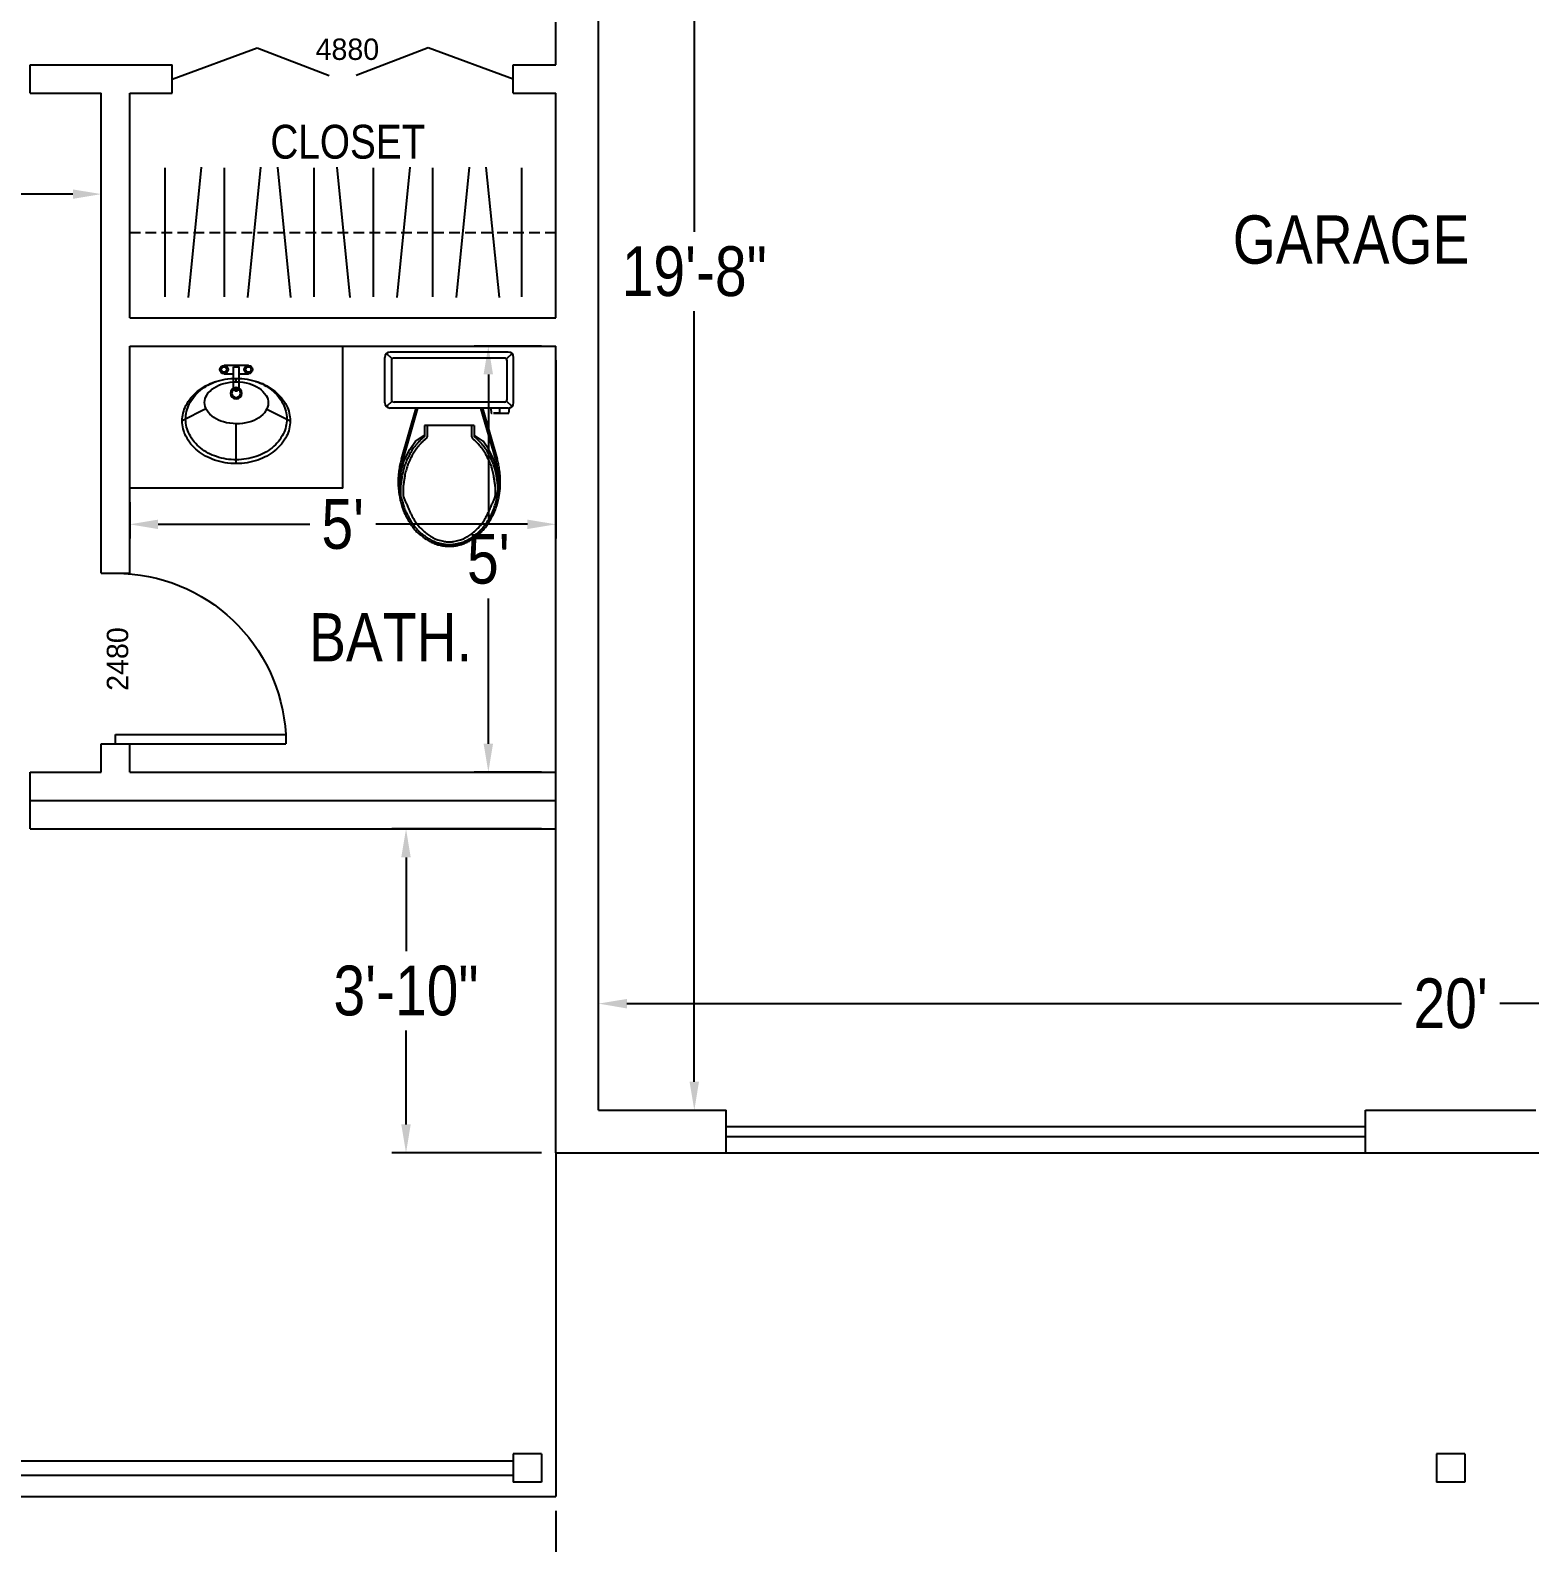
# Model space of a CAD drawing. Header units: inches. Extents: x -1842 to 12195, y -2228 to 2193.
# Drawn here: x 4964 to 5175.1, y 593.4 to 806.4 of the extents above; entities that cross this region are included whole.
import ezdxf
from ezdxf.enums import TextEntityAlignment as Align

# ---------------------------------------------------------------- set-up
doc = ezdxf.new("R2010")
doc.units = ezdxf.units.IN
doc.header["$LTSCALE"] = 6
doc.header["$MEASUREMENT"] = 0
doc.linetypes.add('HIDDEN', pattern=[0.375, 0.25, -0.125])
for name, color, linetype in [('BUILT-INS', 13, 'Continuous'), ('CABS', 23, 'Continuous'), ('Title Block', 7, 'Continuous'), ('TITLES', 3, 'Continuous'), ('TXT', 4, 'Continuous'), ('windows', 4, 'Continuous')]:
    doc.layers.add(name, color=color, linetype=linetype)
doc.styles.add('ARCHSTYLSHX', font='ARCHSTYL.SHX')
doc.styles.add('HS-DESIGN-TTLB', font='GOTHIC.TTF')
doc.styles.get("Standard").update_dxf_attribs({"font": 'ARIALN.TTF'})
doc.dimstyles.get("Standard").update_dxf_attribs({"dimtxt": 7, "dimasz": 4, "dimexe": 2, "dimexo": 2, "dimgap": 2, "dimtad": 0, "dimtih": 1, "dimtoh": 1, "dimdec": 0, "dimzin": 0, "dimdsep": 46, "dimlunit": 4, "dimtxsty": 'Standard', "dimcen": 0.09, "dimclrd": 3, "dimclre": 3, "dimclrt": 3, "dimadec": 0, "dimazin": 0, "dimtfac": 1, "dimtdec": 0, "dimtofl": 0, "dimtmove": 0, "dimatfit": 3, "dimfxl": 1, "dimtolj": 1, "dimtzin": 0, "dimarcsym": 0})
doc.dimstyles.new('STANDARD$0', dxfattribs={"dimtxt": 6, "dimasz": 3, "dimexe": 4, "dimexo": 24, "dimgap": 0.5, "dimtad": 1, "dimdec": 1, "dimzin": 3, "dimdsep": 46, "dimlunit": 4, "dimtxsty": 'ARCHSTYLSHX', "dimblk1": 'OBLIQUE', "dimblk2": 'OBLIQUE', "dimsah": 1, "dimcen": 0.0625, "dimdle": 4, "dimadec": 0, "dimazin": 0, "dimtfac": 1, "dimtdec": 1, "dimtofl": 0, "dimtmove": 0, "dimatfit": 3, "dimldrblk": 'OBLIQUE', "dimfxl": 1, "dimfrac": 2, "dimtolj": 1, "dimtzin": 0, "dimlwd": 9, "dimlwe": 13, "dimarcsym": 0})

# ---------------------------------------------------------------- blocks, each defined once
blk = doc.blocks.new('P0470039')
at = {"linetype": 'Continuous'}
for p, q in [((0, -0.61339), (0, 0)), ((-5.396179, -5.394092), (-9.5, -7.5)), ((5.322319, -5.35619), (9.5, -7.5)), ((0, -15), (0, -7.994521))]:
    blk.add_line(p, q, dxfattribs=at)
for points in [[(9.5, -7.5, 0.118506), (8.852327, -4.805722, 0.104654), (6.80398, -2.274646, 0.089615), (3.801003, -0.621924, 0.08127), (0, 0, 0.08127), (-3.801003, -0.621924, 0.089615), (-6.80398, -2.274646, 0.104654), (-8.852327, -4.805722, 0.118506), (-9.5, -7.5, 0.118506), (-8.852327, -10.194278, 0.104654), (-6.80398, -12.725354, 0.089615), (-3.801003, -14.378076, 0.08127), (0, -15, 0.08127), (3.801003, -14.378076, 0.089615), (6.80398, -12.725354, 0.104654), (8.852327, -10.194278, 0.118506)], [(0, -7.994521, 0.066698), (2.228047, -7.675818, 0.0792), (3.951416, -6.878456, 0.107151), (5.1993, -5.580919, 0.14125), (5.56895, -4.25438, 0.14125), (5.175802, -2.934614, 0.107151), (3.905073, -1.659441, 0.0792), (2.167817, -0.892807, 0.066698), (-0.065538, -0.613719, 0.066698), (-2.293584, -0.932422, 0.0792), (-4.016953, -1.729784, 0.107151), (-5.264838, -3.027321, 0.14125), (-5.634488, -4.35386, 0.14125), (-5.24134, -5.673626, 0.107151), (-3.970611, -6.948799, 0.0792), (-2.233355, -7.715433, 0.066698)]]:
    blk.add_lwpolyline(points, format="xyb", close=True, dxfattribs=at)
for radius in [1, 0.75]:
    blk.add_circle((0, -2.625), radius, dxfattribs=at)
for centre, radius, start, end in [((-1.589253, -7.913284), 7.496208, 128.679582, 152.608443), ((-0.632896, -9.107886), 9.026467, 108.265523, 128.679582), ((0.618746, -9.112425), 9.026467, 50.904831, 71.31889), ((1.583743, -7.924791), 7.496208, 26.975969, 50.904831), ((-3.065811, -7.148185), 5.833199, 152.608443, 179.792206), ((3.065811, -7.170423), 5.833199, 359.792206, 26.975969), ((-3.065811, -7.148185), 5.833199, 179.792206, 206.975969), ((3.065811, -7.170423), 5.833199, 332.608443, 359.792206), ((-1.583743, -6.393816), 7.496208, 206.975969, 230.904831), ((1.589253, -6.405324), 7.496208, 308.679582, 332.608443), ((-0.618746, -5.206183), 9.026467, 230.904831, 251.31889), ((0.632896, -5.210722), 9.026467, 288.265523, 308.679582), ((0.013869, -3.335173), 11.001532, 251.31889, 269.792206), ((0.013869, -3.335173), 11.001532, 269.792206, 288.265523)]:
    blk.add_arc(centre, radius, start, end, dxfattribs=at)
for tag, flags, p in [('ASCATNO', 1, (0, -2.25)), ('ASNAME', 1, (0, -3)), ('ASID', 3, (0, -1.5)), ('ASCOLOR', 1, (0, -3.75))]:
    blk.add_attdef(tag, text='', height=0.5, dxfattribs=dict(flags=flags)).set_placement(p, align=Align.CENTER)
blk = doc.blocks.new('door')
at = {"layer": 'windows'}
for p, q in [((9950.29, 7178.88), (9948.56, 7178.88)), ((9948.56, 7178.88), (9948.56, 7146.97)), ((9950.29, 7178.88), (9948.56, 7178.88)), ((9950.29, 7178.88), (9950.29, 7146.97)), ((9948.56, 7146.97), (9950.29, 7146.97))]:
    blk.add_line(p, q, dxfattribs=at)
blk.add_arc((9950.29, 7178.88), 31.9, 180, 266.8995, dxfattribs=at)
blk = doc.blocks.new('*D68')
at = {"layer": 'Defpoints', "color": 0, "transparency": 16777216}
for p in [(5028.46, 761.88), (5037.96, 761.88), (5037.96, 701.88)]:
    blk.add_point(p, dxfattribs=at)
at = {"layer": 'Title Block', "color": 3, "lineweight": -2, "transparency": 16777216}
for p, q in [((5035.96, 761.88), (5026.46, 761.88)), ((5028.46, 757.88), (5028.46, 737.44)), ((5028.46, 705.88), (5028.46, 726.32)), ((5035.96, 701.88), (5026.46, 701.88))]:
    blk.add_line(p, q, dxfattribs=at)
at = {"layer": 'Title Block', "color": 3, "transparency": 16777216}
for points in [[(5027.79, 757.88), (5029.12, 757.88), (5028.46, 761.88)], [(5027.79, 705.88), (5029.12, 705.88), (5028.46, 701.88)]]:
    blk.add_solid(points, dxfattribs=at)
at = {"layer": 'Title Block', "color": 3, "transparency": 16777216, "insert": (5028.46, 731.88), "char_height": 7, "attachment_point": 5}
blk.add_mtext("\\A1;5'", dxfattribs=at)
blk = doc.blocks.new('*D69')
at = {"layer": 'Defpoints', "color": 0, "transparency": 16777216}
for p in [(5037.96, 761.88), (4977.96, 741.88), (5037.96, 736.78)]:
    blk.add_point(p, dxfattribs=at)
at = {"layer": 'Title Block', "color": 3, "lineweight": -2, "transparency": 16777216}
for p, q in [((5037.96, 759.88), (5037.96, 734.78)), ((4977.96, 739.88), (4977.96, 734.78)), ((4981.96, 736.78), (5003.32, 736.78)), ((5033.96, 736.78), (5012.6, 736.78))]:
    blk.add_line(p, q, dxfattribs=at)
at = {"layer": 'Title Block', "color": 3, "transparency": 16777216}
for points in [[(4981.96, 737.44), (4981.96, 736.11), (4977.96, 736.78)], [(5033.96, 737.44), (5033.96, 736.11), (5037.96, 736.78)]]:
    blk.add_solid(points, dxfattribs=at)
at = {"layer": 'Title Block', "color": 3, "transparency": 16777216, "insert": (5007.96, 736.78), "char_height": 7, "attachment_point": 5}
blk.add_mtext("\\A1;5'", dxfattribs=at)
blk = doc.blocks.new('*D71')
at = {"layer": 'Defpoints', "color": 0, "transparency": 16777216}
for p in [(4973.96, 783.28), (4909.16, 776.88), (4973.96, 776.88)]:
    blk.add_point(p, dxfattribs=at)
at = {"layer": 'Title Block', "color": 3, "lineweight": -2, "transparency": 16777216}
for p, q in [((4909.16, 778.88), (4909.16, 785.28)), ((4973.96, 778.88), (4973.96, 785.28)), ((4913.16, 783.28), (4931.92, 783.28)), ((4969.96, 783.28), (4951.19, 783.28))]:
    blk.add_line(p, q, dxfattribs=at)
at = {"layer": 'Title Block', "color": 3, "transparency": 16777216}
for points in [[(4913.16, 783.94), (4913.16, 782.61), (4909.16, 783.28)], [(4969.96, 783.94), (4969.96, 782.61), (4973.96, 783.28)]]:
    blk.add_solid(points, dxfattribs=at)
at = {"layer": 'Title Block', "color": 3, "transparency": 16777216, "insert": (4941.56, 783.28), "char_height": 7, "attachment_point": 5}
blk.add_mtext('\\A1;5\'-5"', dxfattribs=at)
blk = doc.blocks.new('*D76')
at = {"layer": 'Defpoints', "color": 0, "transparency": 16777216}
for p in [(5043.96, 890.48), (5043.96, 654.28), (5057.46, 654.28)]:
    blk.add_point(p, dxfattribs=at)
at = {"layer": 'Title Block', "color": 3, "lineweight": -2, "transparency": 16777216}
for p, q in [((5045.96, 890.48), (5059.46, 890.48)), ((5057.46, 886.48), (5057.46, 777.95)), ((5057.46, 658.28), (5057.46, 766.8)), ((5045.96, 654.28), (5059.46, 654.28))]:
    blk.add_line(p, q, dxfattribs=at)
at = {"layer": 'Title Block', "color": 3, "transparency": 16777216}
for points in [[(5056.79, 886.48), (5058.12, 886.48), (5057.46, 890.48)], [(5056.79, 658.28), (5058.12, 658.28), (5057.46, 654.28)]]:
    blk.add_solid(points, dxfattribs=at)
at = {"layer": 'Title Block', "color": 3, "transparency": 16777216, "insert": (5057.46, 772.38), "char_height": 7, "attachment_point": 5}
blk.add_mtext('\\A1;19\'-8"', dxfattribs=at)
blk = doc.blocks.new('*D77')
at = {"layer": 'Defpoints', "color": 0, "transparency": 16777216}
for p in [(5043.96, 669.28), (5043.96, 654.28), (5283.96, 654.28)]:
    blk.add_point(p, dxfattribs=at)
at = {"layer": 'Title Block', "color": 3, "lineweight": -2, "transparency": 16777216}
for p, q in [((5043.96, 656.28), (5043.96, 671.28)), ((5283.96, 656.28), (5283.96, 671.28)), ((5047.96, 669.28), (5157.04, 669.28)), ((5279.96, 669.28), (5170.88, 669.28))]:
    blk.add_line(p, q, dxfattribs=at)
at = {"layer": 'Title Block', "color": 3, "transparency": 16777216}
for points in [[(5047.96, 669.94), (5047.96, 668.61), (5043.96, 669.28)], [(5279.96, 669.94), (5279.96, 668.61), (5283.96, 669.28)]]:
    blk.add_solid(points, dxfattribs=at)
at = {"layer": 'Title Block', "color": 3, "transparency": 16777216, "insert": (5163.96, 669.28), "char_height": 7, "attachment_point": 5}
blk.add_mtext("\\A1;20'", dxfattribs=at)
blk = doc.blocks.new('*D85')
at = {"layer": 'Defpoints', "color": 0, "transparency": 16777216}
for p in [(4637.16, 599.88), (5037.96, 599.88), (5037.96, 575.78)]:
    blk.add_point(p, dxfattribs=at)
at = {"layer": 'Title Block', "color": 3, "lineweight": -2, "transparency": 16777216}
for p, q in [((4637.16, 597.88), (4637.16, 573.78)), ((5037.96, 597.88), (5037.96, 573.78)), ((4641.16, 575.78), (4825.69, 575.78)), ((5033.96, 575.78), (4849.42, 575.78))]:
    blk.add_line(p, q, dxfattribs=at)
at = {"layer": 'Title Block', "color": 3, "transparency": 16777216}
for points in [[(4641.16, 576.44), (4641.16, 575.11), (4637.16, 575.78)], [(5033.96, 576.44), (5033.96, 575.11), (5037.96, 575.78)]]:
    blk.add_solid(points, dxfattribs=at)
at = {"layer": 'Title Block', "color": 3, "transparency": 16777216, "insert": (4837.56, 575.78), "char_height": 7, "attachment_point": 5}
blk.add_mtext('\\A1;33\'-5"', dxfattribs=at)
blk = doc.blocks.new('*D122')
at = {"color": 3, "lineweight": -2, "transparency": 16777216}
for p, q in [((5035.96, 693.88), (5014.87, 693.88)), ((5016.87, 689.88), (5016.87, 676.65)), ((5016.87, 652.28), (5016.87, 665.5)), ((5035.96, 648.28), (5014.87, 648.28))]:
    blk.add_line(p, q, dxfattribs=at)
at = {"color": 3, "transparency": 16777216}
for points in [[(5016.2, 689.88), (5017.53, 689.88), (5016.87, 693.88)], [(5016.2, 652.28), (5017.53, 652.28), (5016.87, 648.28)]]:
    blk.add_solid(points, dxfattribs=at)
at = {"layer": 'Defpoints', "color": 0, "transparency": 16777216}
for p in [(5037.96, 693.88), (5016.87, 648.28), (5037.96, 648.28)]:
    blk.add_point(p, dxfattribs=at)
at = {"color": 3, "transparency": 16777216, "insert": (5016.87, 671.08), "char_height": 7, "attachment_point": 5}
blk.add_mtext('\\A1;3\'-10"', dxfattribs=at)
blk = doc.blocks.new('*D165')
at = {"layer": 'Defpoints', "color": 0, "transparency": 16777216}
for p in [(5289.96, 648.28), (5037.96, 599.88), (5289.96, 575.78)]:
    blk.add_point(p, dxfattribs=at)
at = {"layer": 'Title Block', "color": 3, "lineweight": -2, "transparency": 16777216}
for p, q in [((5289.96, 646.28), (5289.96, 573.78)), ((5037.96, 597.88), (5037.96, 573.78)), ((5041.96, 575.78), (5157.04, 575.78)), ((5285.96, 575.78), (5170.88, 575.78))]:
    blk.add_line(p, q, dxfattribs=at)
at = {"layer": 'Title Block', "color": 3, "transparency": 16777216}
for points in [[(5041.96, 576.44), (5041.96, 575.11), (5037.96, 575.78)], [(5285.96, 576.44), (5285.96, 575.11), (5289.96, 575.78)]]:
    blk.add_solid(points, dxfattribs=at)
at = {"layer": 'Title Block', "color": 3, "transparency": 16777216, "insert": (5163.96, 575.78), "char_height": 7, "attachment_point": 5}
blk.add_mtext("\\A1;21'", dxfattribs=at)

msp = doc.modelspace()

# ---------------------------------------------------------------- hatches: boundary and pattern name
at = {"layer": 'Title Block'}
h = msp.add_hatch(dxfattribs=at)
h.set_pattern_fill('ANSI31', color=256, scale=60)
h.paths.add_polyline_path([(5077.5534451, 438.680336), (5133.4997884, 438.680336), (5133.4997884, 472.6600852), (5077.5534451, 472.6600852)], flags=9)
h.paths.add_polyline_path([(5095.1319429, 414.4282085), (5145.2841749, 414.4282085), (5145.2841749, 428.5864374), (5095.1319429, 428.5864374)], flags=9)
h.paths.add_polyline_path([(5110.2221478, 508.1525562), (5134.4210288, 508.1525562), (5134.4210288, 518.0633164), (5110.2221478, 518.0633164)], flags=9)
h.paths.add_polyline_path([(5035.9555017, 508.1525562), (5060.1543827, 508.1525562), (5060.1543827, 518.0633164), (5035.9555017, 518.0633164)], flags=9)
h.paths.add_polyline_path([(5072.0740778, 597.2037854), (5104.0414286, 597.2037854), (5104.0414286, 611.3620142), (5072.0740778, 611.3620142)], flags=9)
h.paths.add_polyline_path([(5191.2097709, 609.7948767), (5191.2097709, 633.9937577), (5181.2990107, 633.9937577), (5181.2990107, 609.7948767)], flags=9)
h.paths.add_polyline_path([(5291.1739766, 597.2037854), (5341.3262086, 597.2037854), (5341.3262086, 611.3620142), (5291.1739766, 611.3620142)], flags=9)
h.paths.add_polyline_path([(5292.9257522, 519.0769031), (5319.2659958, 519.0769031), (5319.2659958, 533.2351319), (5292.9257522, 533.2351319)], flags=9)
h.paths.add_polyline_path([(5292.9257522, 440.1800956), (5319.2659958, 440.1800956), (5319.2659958, 454.3383245), (5292.9257522, 454.3383245)], flags=9)

# ---------------------------------------------------------------- linework, layer by layer
at = {"layer": 'BUILT-INS', "linetype": 'HIDDEN'}
msp.add_line((4977.9570105, 777.8778393), (5037.9570105, 777.8778393), dxfattribs=at)
at = {"layer": 'CABS'}
for p, q in [((4982.9516104, 768.7903398), (4982.9516104, 786.9653388)), ((4986.253772, 768.6985487), (4988.0883083, 787.05713)), ((4991.2987352, 768.7903398), (4991.2987352, 786.9653388)), ((4994.6008968, 768.6985487), (4996.435433, 787.05713)), ((5000.654849, 768.6985487), (4998.8203127, 787.05713)), ((5003.9570105, 768.7903398), (5003.9570105, 786.9653388)), ((5009.0019737, 768.6985487), (5007.1674375, 787.05713)), ((5012.3041353, 768.7903398), (5012.3041353, 786.9653388)), ((5015.6062969, 768.6985487), (5017.4408331, 787.05713)), ((5020.6512601, 768.7903398), (5020.6512601, 786.9653388)), ((5023.9534217, 768.6985487), (5025.7879579, 787.05713)), ((5030.0073738, 768.6985487), (5028.1728376, 787.05713)), ((5033.1674375, 768.7903398), (5033.1674375, 786.9653388)), ((5007.9570105, 741.8778393), (5007.9570105, 761.8778393)), ((5014.9105955, 760.0805043), (5014.1141805, 760.8144193)), ((5031.2695105, 761.0340893), (5014.6445105, 761.0340893)), ((5031.7998405, 760.8144193), (5031.0034255, 760.0805043)), ((4994.6727361, 759.1605789), (4991.241285, 759.1605789)), ((4994.6727361, 759.1605789), (4991.241285, 759.1605789)), ((4992.5574105, 755.9568213), (4992.5574105, 758.936552)), ((4992.5574105, 758.936552), (4993.3566105, 758.936552)), ((4992.5574105, 755.9568213), (4992.5574105, 758.936552)), ((4992.5574105, 755.9568213), (4992.5574105, 758.936552)), ((4992.5574105, 755.9568213), (4992.5574105, 758.936552)), ((4992.5574105, 758.936552), (4993.3566105, 758.936552)), ((4992.5574105, 755.9568213), (4992.5574105, 758.936552)), ((4992.5574105, 755.9568213), (4992.5574105, 758.936552)), ((4993.3566105, 755.9568213), (4993.3566105, 758.936552)), ((4993.3566105, 755.9568213), (4993.3566105, 758.936552)), ((4993.3566105, 755.9568213), (4993.3566105, 758.936552)), ((4993.3566105, 755.9568213), (4993.3566105, 758.936552)), ((4993.3566105, 755.9568213), (4993.3566105, 758.936552)), ((4993.3566105, 755.9568213), (4993.3566105, 758.936552)), ((5013.8945105, 753.8989483), (5013.8945105, 760.2840893)), ((5014.8007605, 759.8153393), (5014.8007605, 754.3676983)), ((5030.7382605, 760.1903393), (5015.1757605, 760.1903393)), ((5031.1132605, 754.3676983), (5031.1132605, 759.8153393)), ((5032.0195105, 753.8989483), (5032.0195105, 760.2840893)), ((4991.241285, 757.9929043), (4992.5574105, 757.9929043)), ((4991.241285, 757.9929043), (4992.5574105, 757.9929043)), ((4993.3566105, 757.9929043), (4994.6727361, 757.9929043)), ((4993.3566105, 757.9929043), (4994.6727361, 757.9929043)), ((5014.9105955, 754.1025333), (5014.1141805, 753.3686183)), ((5030.7382605, 753.9926983), (5015.1757605, 753.9926983)), ((5031.7998405, 753.3686183), (5031.0034255, 754.1025333)), ((5031.2695105, 753.1489483), (5014.6445105, 753.1489483)), ((5016.2187235, 745.9627293), (5018.2912685, 753.1489483)), ((5016.4589335, 745.8934493), (5018.5514585, 753.1489483)), ((5027.3625625, 753.1489483), (5029.4550875, 745.8934493)), ((5027.6227525, 753.1489483), (5029.6952975, 745.9627293)), ((5028.9065495, 752.4463423), (5028.8520945, 753.1489483)), ((5030.0330975, 753.1489483), (5030.0083655, 752.4451363)), ((5030.0329985, 753.1489483), (5030.0083655, 752.4475483)), ((5030.0562015, 752.4474913), (5031.2447625, 752.4474913)), ((5030.0562015, 752.4451923), (5031.2447625, 752.4451923)), ((5031.3683325, 753.1489483), (5031.3139765, 752.4473613)), ((5031.3685285, 753.1489483), (5031.3139765, 752.4453223)), ((5031.3426455, 752.4456363), (5031.3426455, 752.4470483)), ((5026.4570105, 750.6903393), (5019.4570105, 750.6903393)), ((5019.4570105, 750.6903393), (5019.4570105, 749.1369493)), ((5019.4570105, 750.6903393), (5019.4570105, 749.1369493)), ((5019.4570105, 750.6903393), (5019.4570105, 749.1369493)), ((5019.8320105, 750.6903393), (5019.8320105, 749.1369493)), ((5026.0820105, 750.6903393), (5026.0820105, 749.1369493)), ((5026.4570105, 750.6903393), (5026.4570105, 749.1369493)), ((5017.3945105, 747.3153393), (5018.2070105, 748.5028393)), ((5018.2070105, 748.4715893), (5019.4570105, 749.3215893)), ((5019.8320105, 749.1369493), (5019.6885805, 748.8419893)), ((5019.8320105, 749.1369493), (5019.6885805, 748.8419893)), ((5026.0820105, 749.1369493), (5026.2254405, 748.8419893)), ((5027.7070105, 748.4715893), (5026.4570105, 749.3215893)), ((5028.5195105, 747.3153393), (5027.7070105, 748.5028393)), ((5016.0790325, 743.9105693), (5016.5820105, 745.6903393)), ((5016.5820105, 745.6903393), (5017.3945105, 747.3153393)), ((5029.3320105, 745.6903393), (5028.5195105, 747.3153393)), ((5029.8349885, 743.9105693), (5029.3320105, 745.6903393)), ((5007.9570105, 741.8778393), (4977.9570105, 741.8778393))]:
    msp.add_line(p, q, dxfattribs=at)
for centre, radius in [((4991.241285, 758.5767416), 0.5838373), ((4991.241285, 758.5767416), 0.5838373), ((4991.241285, 758.5767416), 0.3925094), ((4991.241285, 758.5767416), 0.3925094), ((4994.6727361, 758.5767416), 0.5838373), ((4994.6727361, 758.5767416), 0.5838373), ((4994.6727361, 758.5767416), 0.3925094), ((4994.6727361, 758.5767416), 0.3925094)]:
    msp.add_circle(centre, radius, dxfattribs=at)
for centre, radius, start, end in [((5014.6445105, 760.2840893), 0.75, 90, 180), ((5031.2695105, 760.2840893), 0.75, 0, 90), ((5015.1757605, 759.8153393), 0.375, 90, 180), ((5030.7382605, 759.8153393), 0.375, 0, 90), ((4992.9570105, 755.9568213), 0.3996, 180, 0), ((4992.9570105, 755.9568213), 0.3996, 180, 0), ((4992.9570105, 755.9568213), 0.3996, 180, 0), ((4992.9570105, 755.9568213), 0.3996, 180, 0), ((4992.9570105, 755.9568213), 0.3996, 180, 0), ((4992.9570105, 755.9568213), 0.3996, 180, 0), ((5015.1757605, 754.3676983), 0.375, 180, 270), ((5030.7382605, 754.3676983), 0.375, 270, 0), ((5014.6445105, 753.8989483), 0.75, 180, 270), ((5028.9182352, 752.4463425), 0.0005896, 118.975202645, 180.016097218), ((5028.9182352, 752.4463422), 0.0005896, 179.983902782, 241.024797355), ((5028.9190613, 752.4448495), 0.002296, 90.618644356, 118.961864588), ((5028.9190613, 752.4478352), 0.002296, 241.038135457, 269.38135569), ((5029.0682136, 738.5613936), 13.8865531, 90.254780828, 90.615514758), ((5029.0683724, 766.3312906), 13.8865543, 269.383829924, 269.744563854), ((5029.1730449, 751.0869472), 1.3615875, 90.144896402, 90.253758375), ((5029.1730449, 753.8057365), 1.3615875, 269.746241625, 269.855103598), ((5029.595607, 583.5513733), 168.8976943, 90.102116674, 90.14451555), ((5029.5942557, 921.3413109), 168.8976914, 269.855942873, 269.898341749), ((5029.4410047, 670.2054634), 82.2434663, 90.041270998, 90.102004523), ((5029.4410047, 834.6872213), 82.2434663, 269.897995477, 269.958729002), ((5029.4790469, 616.8287389), 135.6202043, 89.993429451, 90.041099538), ((5029.4802488, 888.0639453), 135.6202047, 269.958392683, 270.006062771), ((5029.4798241, 611.4476932), 141.0012499, 89.947242661, 89.993996017), ((5029.4785986, 893.444991), 141.0012505, 270.00650196, 270.053255316), ((5029.6085345, 751.2321558), 1.216728, 89.883449154, 89.947162059), ((5029.6085345, 753.6605289), 1.216728, 270.052837902, 270.116550808), ((4976.9642904, -25061.1634227), 25813.6659903, 89.88268737112, 89.88314573763), ((4976.9642904, 26566.0561074), 25813.6659903, 270.11685426237, 270.11731262888), ((5029.7837907, 735.9586585), 16.4898353, 89.72100564, 89.882808918), ((5029.7837907, 768.9340262), 16.4898353, 270.117191083, 270.27899436), ((5029.427485, 662.8052698), 89.6440918, 89.651504352, 89.720946835), ((5029.427485, 842.0874149), 89.6440918, 270.279053166, 270.348495649), ((5030.0581065, 765.937941), 13.4905078, 269.63740408, 269.7022629), ((5030.0572231, 738.9547432), 13.4905027, 90.293985291, 90.358844112), ((5030.000825, 754.9582725), 2.5106899, 269.707404204, 269.857748308), ((5030.0012061, 749.9344117), 2.5106914, 90.150948549, 90.301292653), ((5033.7503872, 2201.8218506), 1449.3791265, 269.8515285092, 269.8519868755), ((5033.6253872, -696.9291665), 1449.3788085, 90.1430717335, 90.1435301001), ((5030.0400136, 758.9076433), 6.460147, 269.853730029, 269.954341411), ((5030.0400136, 745.9850414), 6.460147, 90.045658589, 90.146269971), ((5030.0530443, 775.3401975), 22.8927063, 269.954502341, 270.007902007), ((5030.0519713, 729.5524867), 22.892706, 89.989412589, 90.042812255), ((5031.2560409, 736.2733279), 16.1741674, 89.930403372, 90.039952895), ((5031.2560409, 768.6193558), 16.1741674, 269.960047106, 270.069596628), ((5031.2695105, 753.8989483), 0.75, 270, 0), ((5031.2691662, 746.961165), 5.4863222, 89.743735906, 89.931895226), ((5031.2688617, 757.9315192), 5.4863231, 270.071284844, 270.259444165), ((5026.7364067, -256.6590536), 1009.1167767, 89.7396399167, 89.7412441997), ((5026.772121, 1761.5517378), 1009.1166155, 270.2567280307, 270.2583323134), ((5031.0132455, 684.840144), 67.6078651, 89.731955462, 89.738372589), ((5031.0132455, 820.0525397), 67.6078651, 270.261627411, 270.268044539), ((5031.3284806, 752.219524), 0.2277477, 89.033159348, 89.735603406), ((5031.3284806, 752.6731597), 0.2277477, 270.264396613, 270.96684067), ((5031.2798851, 749.3343599), 3.1133211, 88.844913982, 89.034906767), ((5031.2795835, 755.5583243), 3.1133267, 270.970642161, 271.160634946), ((5027.9392955, 740.3944248), 12.2842384, 143.327424811, 146.582522922), ((5027.9392955, 740.3944248), 12.2842384, 143.327424811, 146.582522922), ((5025.8020868, 741.9858192), 9.6196189, 140.795087365, 143.327228598), ((5025.8020868, 741.9858192), 9.6196189, 140.795087365, 143.327228598), ((5020.5555632, 746.265592), 2.8489125, 136.142236184, 140.796076365), ((5020.5555632, 746.265592), 2.8489125, 136.142236184, 140.796076365), ((5025.7134685, 742.051977), 9.1340259, 140.795950255, 143.328091487), ((5051.539876, 716.4915697), 45.8200661, 135.730995499, 136.141232843), ((5051.539876, 716.4915697), 45.8200661, 135.730995499, 136.141232843), ((5020.7315998, 746.1156395), 2.7050004, 136.141504435, 140.795344616), ((5051.5398275, 716.4915742), 45.8200282, 135.320719859, 135.730957202), ((5051.5398275, 716.4915742), 45.8200282, 135.320719859, 135.730957202), ((5050.1519392, 717.8451924), 43.5066493, 135.731607881, 136.141845224), ((5020.9851202, 746.7062165), 2.8489362, 130.668331477, 135.322171658), ((5020.9851202, 746.7062165), 2.8489362, 130.668331477, 135.322171658), ((5050.1514998, 717.8450687), 43.506421, 135.320850019, 135.731087363), ((5025.3973273, 741.570527), 9.6196731, 128.135077319, 130.667218552), ((5025.3973273, 741.570527), 9.6196731, 128.135077319, 130.667218552), ((5021.1393579, 746.5340104), 2.7049534, 130.665854557, 135.319694738), ((5025.3290558, 741.6576366), 9.1339961, 128.135655583, 130.667796817), ((5020.5849653, 741.6576366), 9.1339961, 49.332203183, 51.864344417), ((5020.5166937, 741.570527), 9.6196731, 49.332781448, 51.864922681), ((5020.5166937, 741.570527), 9.6196731, 49.332781448, 51.864922681), ((5024.7746632, 746.5340104), 2.7049534, 44.680305262, 49.334145443), ((4995.7625213, 717.8450687), 43.506421, 44.268912638, 44.679149981), ((5024.9289009, 746.7062165), 2.8489362, 44.677828342, 49.331668523), ((5024.9289009, 746.7062165), 2.8489362, 44.677828342, 49.331668523), ((4995.7620819, 717.8451924), 43.5066493, 43.858154776, 44.268392119), ((4994.3741936, 716.4915742), 45.8200282, 44.269042798, 44.679280141), ((4994.3741936, 716.4915742), 45.8200282, 44.269042798, 44.679280141), ((5025.1824213, 746.1156395), 2.7050004, 39.204655384, 43.858495564), ((4994.374145, 716.4915697), 45.8200661, 43.858767157, 44.269004501), ((4994.374145, 716.4915697), 45.8200661, 43.858767157, 44.269004501), ((5020.2005526, 742.051977), 9.1340259, 36.671908513, 39.204049745), ((5025.3584578, 746.265592), 2.8489125, 39.203923635, 43.857763816), ((5025.3584578, 746.265592), 2.8489125, 39.203923635, 43.857763816), ((5020.1119342, 741.9858192), 9.6196189, 36.672771402, 39.204912635), ((5020.1119342, 741.9858192), 9.6196189, 36.672771402, 39.204912635), ((5017.9747256, 740.3944248), 12.2842384, 33.417477078, 36.672575189), ((5017.9747256, 740.3944248), 12.2842384, 33.417477078, 36.672575189), ((5030.4726382, 741.8518433), 14.8348734, 163.912227201, 166.593547337), ((5030.4022097, 741.8721534), 14.5115737, 163.912229712, 166.593549849), ((5028.3576765, 741.2189251), 12.2841918, 159.60309339, 162.858191502), ((5028.3576765, 741.2189251), 12.2841918, 159.60309339, 162.858191502), ((5020.4127747, 744.1731411), 3.8078214, 153.755000015, 159.603400113), ((5020.4127747, 744.1731411), 3.8078214, 153.755000015, 159.603400113), ((5059.1398551, 725.0794603), 46.9860034, 153.093340313, 153.755219318), ((5059.1398551, 725.0794603), 46.9860034, 153.093340313, 153.755219318), ((5020.6222547, 744.088754), 3.658408, 153.754664741, 159.603064839), ((5059.1387711, 725.0793108), 46.9851044, 152.4307005, 153.092579505), ((5059.1387711, 725.0793108), 46.9851044, 152.4307005, 153.092579505), ((5057.8295407, 725.7441075), 45.1422385, 153.093002826, 153.754881831), ((5020.8642515, 745.0627002), 3.8078569, 146.583105172, 152.43150527), ((5020.8642515, 745.0627002), 3.8078569, 146.583105172, 152.43150527), ((5057.829208, 725.7440987), 45.1419457, 152.430922713, 153.092801719), ((5021.0559929, 744.9434131), 3.6584187, 146.582603209, 152.431003307), ((5027.8535774, 740.458269), 11.8023534, 143.327501013, 146.582599125), ((5018.0604436, 740.458269), 11.8023534, 33.417400875, 36.672498987), ((5024.8580281, 744.9434131), 3.6584187, 27.568996693, 33.417396791), ((4988.0848131, 725.7440987), 45.1419457, 26.907198281, 27.569077287), ((5025.0497696, 745.0627002), 3.8078569, 27.56849473, 33.416894828), ((5025.0497696, 745.0627002), 3.8078569, 27.56849473, 33.416894828), ((4988.0844803, 725.7441075), 45.1422385, 26.245118169, 26.906997174), ((4986.77525, 725.0793108), 46.9851044, 26.907420495, 27.5692995), ((4986.77525, 725.0793108), 46.9851044, 26.907420495, 27.5692995), ((5025.2917664, 744.088754), 3.658408, 20.396935161, 26.245335259), ((4986.774166, 725.0794603), 46.9860034, 26.244780682, 26.906659687), ((4986.774166, 725.0794603), 46.9860034, 26.244780682, 26.906659687), ((5025.5012464, 744.1731411), 3.8078214, 20.396599887, 26.244999985), ((5025.5012464, 744.1731411), 3.8078214, 20.396599887, 26.244999985), ((5017.5563446, 741.2189251), 12.2841918, 17.141808498, 20.39690661), ((5017.5563446, 741.2189251), 12.2841918, 17.141808498, 20.39690661), ((5015.5118114, 741.8721534), 14.5115737, 13.406450151, 16.087770288), ((5015.4413828, 741.8518433), 14.8348734, 13.406452663, 16.087772799), ((5030.6042336, 742.7840969), 14.8347231, 177.318709179, 180.000029316), ((5020.2163572, 743.2705745), 4.4354617, 172.413987765, 177.318674319), ((5082.3749515, 734.992211), 67.1428947, 171.956012095, 172.413919356), ((5082.376216, 734.9922569), 67.1441403, 171.498294554, 171.956201815), ((5020.3565353, 744.2630326), 4.4353843, 166.593417195, 171.498103749), ((5030.5310239, 742.7841), 14.5115134, 177.318721942, 180.000042079), ((5020.3694336, 743.2599738), 4.3387864, 172.413944526, 177.318631079), ((5081.1728681, 735.1620042), 65.6791056, 171.955933057, 172.413840318), ((5081.1737473, 735.1621016), 65.6799626, 171.498217281, 171.956124541), ((5020.5065836, 744.2307953), 4.338737, 166.593471901, 171.498158454), ((5083.8722543, 732.8372924), 68.4164091, 170.912238379, 171.429045434), ((5083.8722543, 732.8372924), 68.4164091, 170.912238379, 171.429045434), ((5021.0856436, 742.88035), 4.8316509, 165.715341623, 170.912552849), ((5021.0856436, 742.88035), 4.8316509, 165.715341623, 170.912552849), ((5031.8913243, 740.1290858), 15.9820854, 162.858451395, 165.715300164), ((5031.8913243, 740.1290858), 15.9820854, 162.858451395, 165.715300164), ((5082.1935928, 733.0904076), 66.3441535, 170.912333123, 171.429140178), ((5021.3087573, 742.8291571), 4.6853631, 165.715367753, 170.912578979), ((5031.786939, 740.1612319), 15.4978613, 162.858293373, 165.715142143), ((5028.2556725, 741.2504532), 11.8024254, 159.60341516, 162.858513271), ((5017.6583486, 741.2504532), 11.8024254, 17.141486729, 20.39658484), ((5014.127082, 740.1612319), 15.4978613, 14.284857857, 17.141706627), ((5024.6052638, 742.8291571), 4.6853631, 9.087421021, 14.284632247), ((4963.7204282, 733.0904076), 66.3441535, 8.570859823, 9.087666878), ((5014.0226967, 740.1290858), 15.9820854, 14.284699836, 17.141548605), ((5014.0226967, 740.1290858), 15.9820854, 14.284699836, 17.141548605), ((5024.8283774, 742.88035), 4.8316509, 9.087447151, 14.284658377), ((5024.8283774, 742.88035), 4.8316509, 9.087447151, 14.284658377), ((4962.0417668, 732.8372924), 68.4164091, 8.570954566, 9.087761621), ((4962.0417668, 732.8372924), 68.4164091, 8.570954566, 9.087761621), ((5025.4074374, 744.2307953), 4.338737, 8.501841545, 13.406528099), ((4964.7402737, 735.1621016), 65.6799626, 8.043875459, 8.501782719), ((4964.741153, 735.1620042), 65.6791056, 7.586159682, 8.044066943), ((5025.5445875, 743.2599738), 4.3387864, 2.681368921, 7.586055474), ((5025.5574858, 744.2630326), 4.4353843, 8.501896251, 13.406582805), ((5015.3829971, 742.7841), 14.5115134, 359.999957921, 2.681278058), ((4963.5378051, 734.9922569), 67.1441403, 8.043798185, 8.501705445), ((4963.5390696, 734.992211), 67.1428947, 7.586080644, 8.043987905), ((5025.6976639, 743.2705745), 4.4354617, 2.681325681, 7.586012235), ((5015.3097874, 742.7840969), 14.8347231, 359.999970684, 2.681290821), ((5030.5483386, 742.7840808), 14.7788281, 179.999966793, 183.021341974), ((5020.2985515, 742.2430834), 4.5147736, 183.021338578, 188.489068533), ((5075.4393976, 750.4731713), 60.2664306, 188.489057428, 189.063847484), ((5028.2161035, 742.3665593), 12.20374, 178.0394, 185.5309), ((5032.0512821, 741.1903177), 15.9821006, 177.143073641, 179.999922411), ((5032.0512821, 741.1903177), 15.9821006, 177.143073641, 179.999922411), ((5020.9146166, 741.7460828), 4.8315762, 171.945855042, 177.143066268), ((5020.9146166, 741.7460828), 4.8315762, 171.945855042, 177.143066268), ((5083.8734107, 732.8373797), 68.4175396, 171.42926207, 171.946069125), ((5083.8734107, 732.8373797), 68.4175396, 171.42926207, 171.946069125), ((5031.9421401, 741.1903237), 15.4979585, 177.143093259, 179.999942028), ((5021.1429627, 741.7292449), 4.6853424, 171.945898238, 177.143109464), ((5082.1942093, 733.0903547), 66.344771, 171.429174379, 171.945981434), ((4963.7198117, 733.0903547), 66.344771, 8.054018566, 8.570825621), ((5024.7710584, 741.7292449), 4.6853424, 2.856890536, 8.054101762), ((5013.971881, 741.1903237), 15.4979585, 0.000057972, 2.856906741), ((4962.0406104, 732.8373797), 68.4175396, 8.053930875, 8.57073793), ((4962.0406104, 732.8373797), 68.4175396, 8.053930875, 8.57073793), ((4971.525853, 750.3056387), 58.9522159, 350.935992861, 351.510782915), ((5024.9994045, 741.7460828), 4.8315762, 2.856933732, 8.054144958), ((5024.9994045, 741.7460828), 4.8315762, 2.856933732, 8.054144958), ((5013.8646021, 741.1903926), 15.980236, 1.632935552, 2.856990947), ((5013.8646021, 741.1903926), 15.980236, 1.632935552, 2.856990947), ((5025.464082, 742.2548753), 4.4164722, 351.511021105, 356.978751059), ((5015.4378316, 742.7840771), 14.4566789, 356.978673308, 0.000048488), ((4970.4746235, 750.4731713), 60.2664306, 350.936152516, 351.510942572), ((5025.6154696, 742.2430834), 4.5147736, 351.510931467, 356.978661421), ((5015.3656824, 742.7840808), 14.7788281, 356.978658027, 0.000033207), ((5075.4399437, 750.4731222), 60.2669621, 189.063719574, 189.638509629), ((5020.474784, 741.1384789), 4.5147932, 189.638784904, 195.106514858), ((5019.5645939, 741.2127), 3.4954839, 180.36652386, 186.391963643), ((5017.3596321, 740.9656905), 1.2767297, 186.39211687, 196.369941371), ((5030.3839864, 743.8133753), 14.7786795, 195.106438193, 198.127813374), ((5023.9342056, 742.8969071), 8.1290734, 196.369682796, 198.442816963), ((5023.9341096, 742.8969099), 8.1289832, 198.443050005, 200.516184173), ((5017.5164971, 740.4953919), 1.2767545, 200.515988089, 208.836948325), ((5030.3163283, 743.7911907), 14.4574778, 195.697535732, 198.127702433), ((5019.6057392, 741.2132447), 3.1616407, 180.415098341, 186.64917461), ((5017.6258754, 740.9824489), 1.1683701, 186.649389852, 196.912906182), ((5023.366773, 742.7280665), 7.1687939, 196.912805674, 199.117250329), ((5023.3666439, 742.7280544), 7.168668, 199.117496902, 201.321941557), ((5017.7770649, 740.5463031), 1.168382, 201.321979939, 211.585496269), ((5019.4750232, 741.5902707), 3.1616032, 211.585018611, 217.819094879), ((5028.2556725, 743.1302255), 11.8024254, 197.141486729, 200.39658484), ((5017.6583486, 743.1302255), 11.8024254, 339.60341516, 342.858513271), ((5026.4389978, 741.5902707), 3.1616032, 322.180905121, 328.414981389), ((5018.3447705, 742.8918303), 11.5669268, 338.506558204, 341.872328664), ((5028.1369562, 740.5463031), 1.168382, 328.414503731, 338.678020061), ((5022.5473772, 742.7280544), 7.168668, 338.678058443, 340.882503098), ((5022.547248, 742.7280665), 7.1687939, 340.882749671, 343.087194326), ((5015.5984789, 743.790955), 14.4566573, 341.872215909, 344.89359109), ((5018.2772659, 742.9138925), 11.8879445, 338.506750081, 341.872520542), ((5028.2881457, 740.9824489), 1.1683701, 343.087093818, 353.350610148), ((5026.3082818, 741.2132447), 3.1616407, 353.35082539, 359.584901659), ((5025.2918016, 741.1743364), 4.4163785, 344.893542683, 350.361272637), ((5015.5300346, 743.8133753), 14.7786795, 341.872186626, 344.893561807), ((4971.524392, 750.3055465), 58.9536441, 350.361515041, 350.936305096), ((5025.4392371, 741.1384789), 4.5147932, 344.893485142, 350.361215096), ((4970.4740773, 750.4731222), 60.2669621, 350.361490371, 350.936280426), ((5055.9174919, 758.6165), 44.179022, 207.519869516, 208.225063745), ((5020.1660026, 739.9765702), 3.6103683, 201.49311635, 207.519472232), ((5055.0863083, 758.1705617), 42.9861106, 207.520115751, 208.22530998), ((5055.9179043, 758.6163622), 44.1793202, 208.224653417, 208.929847646), ((5020.6222547, 740.2919247), 3.658408, 200.396935161, 206.245335259), ((5055.0870914, 758.1704406), 42.9867433, 208.224674166, 208.929868394), ((5020.4990803, 739.0400508), 3.7105043, 208.929991239, 214.956347121), ((5057.8295407, 758.6365712), 45.1422385, 206.245118169, 206.906997174), ((5020.6244238, 739.1225582), 3.6103889, 208.929578123, 214.955934005), ((5057.829208, 758.63658), 45.1419457, 206.907198281, 207.569077287), ((5027.1453875, 743.681282), 11.5668285, 214.956608006, 218.322378467), ((5021.0559929, 739.4372656), 3.6584187, 207.568996693, 213.417396791), ((5027.8535774, 743.9224097), 11.8023534, 213.417400875, 216.672498986), ((5018.0604436, 743.9224097), 11.8023534, 323.327501014, 326.582599125), ((5018.7686335, 743.681282), 11.5668285, 321.677621533, 325.043391994), ((5024.8580281, 739.4372656), 3.6584187, 326.582603209, 332.431003307), ((4988.0848131, 758.63658), 45.1419457, 332.430922713, 333.092801719), ((5025.2895972, 739.1225582), 3.6103889, 325.044065995, 331.070421877), ((4988.0844803, 758.6365712), 45.1422385, 333.093002826, 333.754881831), ((4990.8269297, 758.1704406), 42.9867433, 331.070131606, 331.775325834), ((5025.4149408, 739.0400508), 3.7105043, 325.043652879, 331.070008761), ((5025.2917664, 740.2919247), 3.658408, 333.754664741, 339.603064839), ((4989.9961168, 758.6163622), 44.1793202, 331.070152354, 331.775346583), ((4990.8277128, 758.1705617), 42.9861106, 331.77469002, 332.479884248), ((4989.9965291, 758.6165), 44.179022, 331.774936254, 332.480130484), ((5025.7480185, 739.9765702), 3.6103683, 332.480527768, 338.50688365), ((5025.8861353, 739.9177558), 3.7104309, 332.479802051, 338.506157933), ((5027.2011147, 743.7252475), 11.8878102, 214.956297293, 218.322067754), ((5025.3824755, 742.2877982), 9.3196846, 218.321889498, 222.325311321), ((5025.5934005, 742.2394126), 8.9843969, 216.672498294, 220.712807236), ((5038.7563193, 759.069793), 30.966848, 230.332147107, 231.308919642), ((5038.2772896, 757.3411733), 28.6455715, 227.799949124, 228.793680896), ((5038.2624449, 758.473766), 29.943251, 230.331561809, 231.308334345), ((5021.3538985, 737.3410793), 3.128363, 231.308799069, 238.338848135), ((5038.2774444, 757.3411473), 28.6456539, 228.793413705, 229.787145477), ((5021.4349714, 737.463458), 3.0249133, 231.30922075, 238.339269815), ((5021.6699415, 737.697768), 2.9226778, 229.787213779, 236.874046363), ((5024.7390335, 742.8213196), 9.3196339, 238.339007785, 242.342429609), ((5024.9826036, 742.7742752), 8.9844149, 236.873774021, 240.914082964), ((5023.5734917, 740.2411081), 6.0857027, 240.913956822, 245.761602608), ((5022.3405294, 740.2411081), 6.0857027, 294.238397392, 299.086043178), ((5020.9314174, 742.7742752), 8.9844149, 299.085917036, 303.126225979), ((5021.1749876, 742.8213196), 9.3196339, 297.657570392, 301.660992215), ((5024.2440796, 737.697768), 2.9226778, 303.125953637, 310.212786221), ((5024.4790497, 737.463458), 3.0249133, 301.660730185, 308.69077925), ((5007.6365767, 757.3411473), 28.6456539, 310.212854523, 311.206586295), ((5024.5601225, 737.3410793), 3.128363, 301.661151865, 308.691200931), ((5007.6515762, 758.473766), 29.943251, 308.691665655, 309.66843819), ((5007.6367315, 757.3411733), 28.6455715, 311.206319104, 312.200050876), ((5007.1577018, 759.069793), 30.966848, 308.691080358, 309.667852893), ((5007.6520774, 758.4737622), 29.9429281, 309.667704506, 310.644477041), ((5024.9152698, 738.2855453), 2.9227248, 312.201225416, 319.288058), ((5007.1575609, 759.0698431), 30.9669765, 309.66799441, 310.644766945), ((5020.3206205, 742.2394126), 8.9843969, 319.287192764, 323.327501706), ((5025.1855044, 738.0492917), 3.0249034, 310.64421954, 317.674268606), ((5025.2907273, 737.9469467), 3.1283616, 310.644668891, 317.674717957), ((5020.5315456, 742.2877982), 9.3196846, 317.674688679, 321.678110502), ((5020.4777063, 742.3303694), 9.6383206, 317.674599675, 321.678021498), ((5018.7129064, 743.7252475), 11.8878102, 321.677932246, 325.043702707), ((5024.7708217, 742.8821419), 9.6382584, 238.339449961, 242.342871785), ((5023.6657932, 740.7732756), 7.2574172, 242.341900553, 246.951526456), ((5023.6347999, 740.7142727), 6.9407731, 242.342420711, 246.952046614), ((5021.7807548, 736.3429529), 2.4427386, 246.952666902, 254.902360407), ((5021.8321239, 736.4772289), 2.3361905, 246.951393833, 254.901087337), ((5021.9278622, 736.5861313), 2.0773425, 245.763431508, 254.065394552), ((5026.4010363, 753.413386), 19.877809, 254.902391516, 256.172053001), ((5025.9547049, 750.6870055), 16.7419295, 254.062453304, 255.455869492), ((5026.5586795, 754.0516824), 20.7847032, 256.170622196, 257.440283681), ((5026.4013899, 753.4134327), 19.8779388, 256.171095639, 257.440757123), ((5025.9540542, 750.686951), 16.7417134, 255.45797837, 256.851394558), ((5022.5700021, 736.148658), 2.4427342, 257.442377697, 265.392071201), ((5022.586992, 736.2914107), 2.3361809, 257.439769344, 265.389462848), ((5022.6182882, 736.4070483), 2.0773704, 256.850214444, 265.152177487), ((5022.957075, 740.9477294), 7.2573901, 265.389865391, 269.999491293), ((5022.9570014, 740.8811264), 6.9407871, 265.39044955, 270.000075452), ((5022.9570232, 740.4010275), 6.0856881, 265.152235122, 269.999880909), ((5022.9569979, 740.4010275), 6.0856881, 270.000119091, 274.847764878), ((5022.9570197, 740.8811264), 6.9407871, 269.999924548, 274.609550451), ((5022.9569461, 740.9477294), 7.2573901, 270.000508707, 274.610134609), ((5023.2957329, 736.4070483), 2.0773704, 274.847822513, 283.149785556), ((5023.3270291, 736.2914107), 2.3361809, 274.610537152, 282.560230656), ((5023.3440189, 736.148658), 2.4427342, 274.607928799, 282.557622303), ((5019.9599669, 750.686951), 16.7417134, 283.148605442, 284.54202163), ((5019.5126312, 753.4134327), 19.8779388, 282.559242877, 283.828904361), ((5019.3553416, 754.0516824), 20.7847032, 282.559716319, 283.829377804), ((5019.9593161, 750.6870055), 16.7419295, 284.544130508, 285.937546696), ((5019.5129847, 753.413386), 19.877809, 283.827946999, 285.097608484), ((5019.3553491, 754.0516624), 20.784682, 283.829370697, 285.099032182), ((5023.9861588, 736.5861313), 2.0773425, 285.934605448, 294.236568492), ((5024.0818972, 736.4772289), 2.3361905, 285.098912663, 293.048606167), ((5024.1332663, 736.3429529), 2.4427386, 285.097639593, 293.047333098), ((5022.2792211, 740.7142727), 6.9407731, 293.047953386, 297.657579289), ((5022.2482279, 740.7732756), 7.2574172, 293.048473544, 297.658099447), ((5021.1431994, 742.8821419), 9.6382584, 297.657128215, 301.660550039)]:
    msp.add_arc(centre, radius, start, end, dxfattribs=at)
at = {"layer": 'CABS', "lineweight": -2}
for centre, radius, start, end in [((5022.0625651, 740.8846614), 5.9622247, 196.260897231, 206.725940389), ((5018.6244821, 739.6696537), 2.0823968, 190.422153459, 209.198959673), ((5020.7044284, 738.0524326), 3.3004079, 210.974839662, 238.684985877), ((5020.5259736, 737.6237416), 2.5947448, 218.386822919, 237.931888668), ((5019.6428048, 736.9643936), 1.0397941, 214.250867027, 234.259849556), ((5021.7442481, 735.3875673), 1.5258454, 246.855301384, 264.216295736)]:
    msp.add_arc(centre, radius, start, end, dxfattribs=at)
at = {"layer": 'Title Block'}
for p, q in [((5043.9570105, 654.2778393), (5043.9570105, 1014.4778393)), ((5037.9570105, 801.4778393), (5037.9570105, 807.4778393)), ((4963.9570105, 801.4778393), (4983.9570105, 801.4778393)), ((4963.9570105, 797.4778393), (4963.9570105, 801.4778393)), ((4983.9570105, 797.4778393), (4983.9570105, 801.4778393)), ((5031.9570105, 801.4778393), (5037.9570105, 801.4778393)), ((5031.9570105, 797.4778393), (5031.9570105, 801.4778393)), ((4963.9570105, 797.4778393), (4973.9570105, 797.4778393)), ((4973.9570105, 729.8778393), (4973.9570105, 797.4778393)), ((4977.9570105, 797.4778393), (4983.9570105, 797.4778393)), ((4977.9570105, 765.8778393), (4977.9570105, 797.4778393)), ((5031.9570105, 797.4778393), (5037.9570105, 797.4778393)), ((5037.9570105, 765.8778393), (5037.9570105, 797.4778393)), ((4977.9570105, 765.8778393), (5037.9570105, 765.8778393)), ((4977.9570105, 761.8778393), (5037.9570105, 761.8778393)), ((4977.9570105, 729.8778393), (4977.9570105, 761.8778393)), ((5037.9570105, 701.8778393), (5037.9570105, 761.8778393)), ((4973.9570105, 729.8778393), (4977.9570105, 729.8778393)), ((4973.9570105, 705.8778393), (4977.9570105, 705.8778393)), ((4973.9570105, 701.8778393), (4973.9570105, 705.8778393)), ((4977.9570105, 701.8778393), (4977.9570105, 705.8778393)), ((4963.9570105, 701.8778393), (4973.9570105, 701.8778393)), ((4963.9570105, 693.8778393), (4963.9570105, 701.8778393)), ((4977.9570105, 701.8778393), (5037.9570105, 701.8778393)), ((5037.9570105, 648.2778393), (5037.9570105, 701.8778393)), ((4963.9570105, 697.8778393), (5037.9570105, 697.8778393)), ((4963.9570105, 693.8778393), (5037.9570105, 693.8778393)), ((5043.9570105, 654.2778393), (5061.9570105, 654.2778393)), ((5061.9570105, 648.2778393), (5061.9570105, 654.2778393)), ((5151.9570105, 654.2778393), (5175.9570105, 654.2778393)), ((5151.9570105, 648.2778393), (5151.9570105, 654.2778393)), ((5037.9570105, 648.2778393), (5289.9570105, 648.2778393)), ((5037.9570105, 648.2778393), (5061.9570105, 648.2778393)), ((5037.9570105, 648.2778393), (5037.9570105, 599.8778393)), ((5151.9570105, 648.2778393), (5175.9570105, 648.2778393)), ((5035.9570105, 605.8778393), (5031.9570105, 605.8778393)), ((5031.9570105, 605.8778393), (5031.9570105, 601.8778393)), ((5035.9570105, 605.8778393), (5035.9570105, 601.8778393)), ((5165.9570105, 605.8778393), (5161.9570105, 605.8778393)), ((5161.9570105, 605.8778393), (5161.9570105, 601.8778393)), ((5165.9570105, 605.8778393), (5165.9570105, 601.8778393)), ((4937.7570105, 604.8778393), (5031.9570105, 604.8778393)), ((4937.7570105, 602.8778393), (5031.9570105, 602.8778393)), ((5035.9570105, 601.8778393), (5031.9570105, 601.8778393)), ((5165.9570105, 601.8778393), (5161.9570105, 601.8778393)), ((4637.1570105, 599.8778393), (5037.9570105, 599.8778393))]:
    msp.add_line(p, q, dxfattribs=at)
at = {"layer": 'TXT', "color": 4}
for p, q in [((4983.9570105, 799.4778393), (4995.9049388, 803.8949753)), ((4995.9049388, 803.8949753), (5006.0520601, 799.9810852)), ((5020.0090823, 803.8949753), (5009.8619609, 799.9810852)), ((5031.9570105, 799.4778393), (5020.0090823, 803.8949753))]:
    msp.add_line(p, q, dxfattribs=at)
at = {"layer": 'TXT'}
for p, q in [((5061.9570105, 651.9778393), (5151.9570105, 651.9778393)), ((5061.9570105, 650.5778393), (5151.9570105, 650.5778393))]:
    msp.add_line(p, q, dxfattribs=at)

# ---------------------------------------------------------------- block references
at = {"layer": 'CABS', "xscale": -0.7999999999999545, "yscale": 0.7999999999999545, "zscale": 0.7999999999999545}
msp.add_blockref('P0470039', (4992.9570105, 757.3326702), dxfattribs=at)
at = {"layer": 'TITLES', "xscale": -0.7524237795023907, "yscale": 0.7524237795023907, "zscale": 0.7524237795023907, "rotation": 90}
msp.add_blockref('door', (10377.5138258, 8192.7106151), dxfattribs=at)

# ---------------------------------------------------------------- texts
for s, insert, char_height, width, attachment_point in [('\\A1;CLOSET', (4997.7662754, 793.0381378), 4.76054208, 28.741858457, 1), ('\\A1;GARAGE', (5133.2791437, 780.2778393), 6.8007744, 110.476910075, 1), ('\\A1;BATH.', (5003.2148814, 717.4667873), 6.8007744, 110.476910075, 7)]:
    msp.add_mtext(s, dxfattribs=dict(insert=insert, char_height=char_height, width=width, attachment_point=attachment_point))
at = {"layer": 'Title Block', "insert": (5004.1338819, 805.1853368), "char_height": 3.0096, "width": 43.611515527, "attachment_point": 1, "style": 'HS-DESIGN-TTLB'}
msp.add_mtext('4880', dxfattribs=at)
at = {"layer": 'Title Block', "insert": (4974.7352552, 713.3270194), "char_height": 3.0096, "width": 43.611515527, "attachment_point": 1, "rotation": 90, "style": 'HS-DESIGN-TTLB'}
msp.add_mtext('2480', dxfattribs=at)

# ---------------------------------------------------------------- dimensions: what is measured, and where the dimension line sits
dim = msp.add_linear_dim(base=(5016.8677082, 648.2778393), p1=(5037.9570105, 693.8778393), p2=(5037.9570105, 648.2778393), angle=90, dimstyle='Standard')
dim.commit()
dim.dimension.update_dxf_attribs({"geometry": '*D122', "text_midpoint": (5016.8677082, 671.0778393)})
at = {"layer": 'Title Block'}
for base, p1, p2, picture, middle in [((5057.4570105, 654.2778393), (5043.9570105, 890.4778393), (5043.9570105, 654.2778393), '*D76', (5057.4570105, 772.3778393)), ((5028.4570105, 761.8778393), (5037.9570105, 701.8778393), (5037.9570105, 761.8778393), '*D68', (5028.4570105, 731.8778393))]:
    dim = msp.add_linear_dim(base=base, p1=p1, p2=p2, angle=90, dimstyle='Standard', dxfattribs=at)
    dim.commit()
    dim.dimension.update_dxf_attribs({"geometry": picture, "text_midpoint": middle})
for base, p1, p2, picture, middle in [((4973.9570105, 783.2778393), (4909.1570105, 776.8778393), (4973.9570105, 776.8778393), '*D71', (4941.5570105, 783.2778393)), ((5037.9570105, 736.7778393), (4977.9570105, 741.8778393), (5037.9570105, 761.8778393), '*D69', (5007.9570105, 736.7778393)), ((5043.9570105, 669.2778393), (5283.9570105, 654.2778393), (5043.9570105, 654.2778393), '*D77', (5163.9570105, 669.2778393)), ((5037.9570105, 575.7778393), (4637.1570105, 599.8778393), (5037.9570105, 599.8778393), '*D85', (4837.5570105, 575.7778393))]:
    dim = msp.add_linear_dim(base=base, p1=p1, p2=p2, dimstyle='Standard', dxfattribs=at)
    dim.commit()
    dim.dimension.update_dxf_attribs({"geometry": picture, "text_midpoint": middle})
dim = msp.add_linear_dim(base=(5289.9570105, 575.7778393), p1=(5037.9570105, 599.8778393), p2=(5289.9570105, 648.2778393), dimstyle='STANDARD$0', override={"dimtxt": 7, "dimasz": 4, "dimexe": 2, "dimexo": 2, "dimgap": 2, "dimtad": 0, "dimtih": 1, "dimtoh": 1, "dimdec": 0, "dimzin": 0, "dimtxsty": 'Standard', "dimsah": 0, "dimcen": 0.09, "dimdle": 0, "dimclrd": 3, "dimclre": 3, "dimclrt": 3, "dimtdec": 0, "dimfrac": 0, "dimlwd": 65534, "dimlwe": 65534}, dxfattribs=at)
dim.commit()
dim.dimension.update_dxf_attribs({"geometry": '*D165', "text_midpoint": (5163.9570105, 575.7778393)})

doc.saveas('drawing.dxf')
